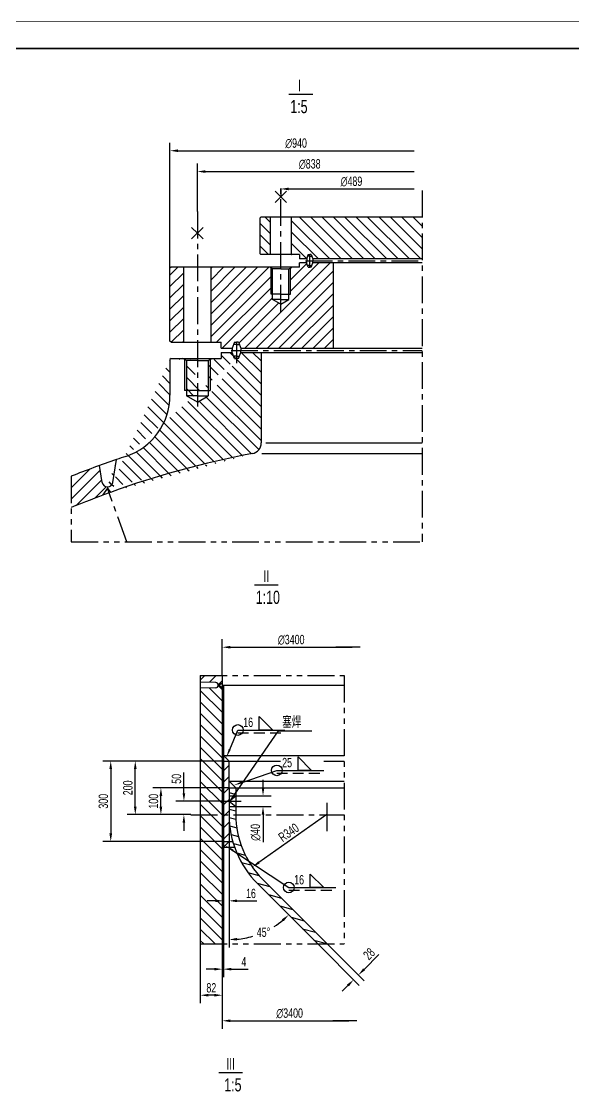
# Model space of a CAD drawing. Extents: x -3 to 21028, y -3 to 29728.
# Drawn here: x 10734 to 15881, y 19749 to 29728 of the extents above; entities that cross this region are included whole.
import ezdxf

# ---------------------------------------------------------------- set-up
doc = ezdxf.new("R2010")
doc.units = 0
doc.header["$LTSCALE"] = 200
doc.header["$MEASUREMENT"] = 0
for name, pattern in [('F', [0.75, 0.5, -0.25]), ('G', [2, 1.25, -0.25, 0.25, -0.25]), ('K', [2.5, 1.25, -0.25, 0.25, -0.25, 0.25, -0.25])]:
    doc.linetypes.add(name, pattern=pattern)
doc.layers.get('0').update_dxf_attribs({"linetype": 'CONTINUOUS'})
doc.layers.get('DEFPOINTS').update_dxf_attribs({"linetype": 'CONTINUOUS'})
for name, color, linetype in [('01', 7, 'CONTINUOUS'), ('02', 1, 'CONTINUOUS'), ('04', 2, 'F'), ('05', 4, 'G'), ('07', 6, 'K'), ('08', 1, 'CONTINUOUS'), ('11', 3, 'CONTINUOUS'), ('13', 3, 'CONTINUOUS')]:
    doc.layers.add(name, color=color, linetype=linetype)
doc.styles.get("Standard").update_dxf_attribs({"font": 'thenor.shx', "width": 0.707, "bigfont": 'hztxt.shx'})
doc.dimstyles.new('INTE', dxfattribs={"dimscale": 25, "dimtxt": 3.5, "dimasz": 3, "dimexe": 3, "dimexo": 0, "dimgap": 1, "dimtad": 1, "dimdec": 3, "dimdsep": 46, "dimtxsty": 'Standard', "dimcen": 0, "dimclrd": 1, "dimclre": 1, "dimclrt": 3, "dimaunit": 1, "dimadec": 0, "dimazin": 0, "dimtfac": 1, "dimtdec": 4, "dimtofl": 0, "dimtmove": 0, "dimatfit": 0, "dimfxl": 0, "dimtzin": 0, "dimarcsym": 0})
doc.dimstyles.new('INTE$2', dxfattribs={"dimscale": 25, "dimtxt": 3.5, "dimasz": 3, "dimexe": 3, "dimexo": 0, "dimgap": 1, "dimtad": 1, "dimtih": 1, "dimtoh": 1, "dimdec": 3, "dimdsep": 46, "dimtxsty": 'Standard', "dimcen": 0, "dimclrd": 1, "dimclre": 1, "dimclrt": 3, "dimaunit": 1, "dimadec": 3, "dimazin": 0, "dimtfac": 1, "dimtdec": 4, "dimtofl": 0, "dimtmove": 0, "dimatfit": 0, "dimfxl": 0, "dimtzin": 0, "dimarcsym": 0})
doc.dimstyles.new('INTE_LIN_LIN3', dxfattribs={"dimscale": 25, "dimtxt": 3.5, "dimasz": 3, "dimexe": 3, "dimexo": 0, "dimgap": 1, "dimtad": 1, "dimtih": 1, "dimdec": 3, "dimdsep": 46, "dimtxsty": 'Standard', "dimblk2": 'INTE_DIM_BLK', "dimsah": 1, "dimcen": 0, "dimse2": 1, "dimclrd": 1, "dimclre": 1, "dimclrt": 3, "dimadec": 0, "dimazin": 0, "dimtfac": 1, "dimtdec": 4, "dimtofl": 0, "dimtmove": 0, "dimatfit": 0, "dimfxl": 0, "dimtzin": 0, "dimarcsym": 0})
pattern_1 = [(135, (0, 393.03), (-53.033, -53.033), [])]
pattern_2 = [(45, (0, 393.03), (-53.033, 53.033), [])]
pattern_3 = [(45, (50.914, 1052.2), (-53.033, 53.033), [])]

# ---------------------------------------------------------------- blocks, each defined once
blk = doc.blocks.new('*U3')
at = {"layer": '02'}
for points, const_width in [([(841, 1189), (0, 1189)], 0.25), ([(831, 1179), (25, 1179)], 0.7)]:
    blk.add_lwpolyline(points, dxfattribs=dict(at, const_width=const_width))
blk = doc.blocks.new('INTE_DIM_BLK')
at = {"layer": '08'}
blk.add_line((0, 0), (-3, 0), dxfattribs=at)
blk = doc.blocks.new('*D216')
at = {"color": 1, "linetype": 'ByBlock'}
for p, q in [((35294.6, 27673.7), (35294.6, 28012.9)), ((35369.6, 27937.9), (36503.9, 27937.9))]:
    blk.add_line(p, q, dxfattribs=at)
blk.add_solid([(35369.6, 27950.4), (35369.6, 27925.4), (35294.6, 27937.9)], dxfattribs=at)
at = {"layer": 'DEFPOINTS', "color": 0, "linetype": 'ByBlock'}
for p in [(36578.9, 27937.9), (35294.6, 27673.7), (36578.9, 27723.2)]:
    blk.add_point(p, dxfattribs=at)
at = {"color": 1, "linetype": 'ByBlock', "xscale": 75, "yscale": 75, "zscale": 75}
blk.add_blockref('INTE_DIM_BLK', (36578.9, 27937.9), dxfattribs=at)
at = {"color": 3, "linetype": 'ByBlock', "insert": (35936.8, 28006.6), "char_height": 87.5, "attachment_point": 5}
blk.add_mtext('∅3400', dxfattribs=at)
blk = doc.blocks.new('*D217')
at = {"color": 1, "linetype": 'ByBlock'}
for p, q in [((34936.6, 26576.5), (34936.6, 26769.6)), ((35290.8, 26501.5), (34861.6, 26501.5)), ((34999.8, 26376.5), (34861.6, 26376.5)), ((34936.6, 26301.5), (34936.6, 26226.5))]:
    blk.add_line(p, q, dxfattribs=at)
for points in [[(34924.1, 26576.5), (34949.1, 26576.5), (34936.6, 26501.5)], [(34924.1, 26301.5), (34949.1, 26301.5), (34936.6, 26376.5)]]:
    blk.add_solid(points, dxfattribs=at)
at = {"layer": 'DEFPOINTS', "color": 0, "linetype": 'ByBlock'}
for p in [(34936.6, 26501.5), (35290.8, 26501.5), (34999.8, 26376.5)]:
    blk.add_point(p, dxfattribs=at)
at = {"color": 3, "linetype": 'ByBlock', "insert": (34867.8, 26710.5), "char_height": 87.5, "attachment_point": 5, "rotation": 90}
blk.add_mtext('50', dxfattribs=at)
blk = doc.blocks.new('*D218')
at = {"color": 1, "linetype": 'ByBlock'}
for p, q in [((35357.1, 26626.5), (34647.1, 26626.5)), ((34722.1, 26451.5), (34722.1, 26551.5)), ((34999.8, 26376.5), (34647.1, 26376.5))]:
    blk.add_line(p, q, dxfattribs=at)
for points in [[(34709.6, 26551.5), (34734.6, 26551.5), (34722.1, 26626.5)], [(34709.6, 26451.5), (34734.6, 26451.5), (34722.1, 26376.5)]]:
    blk.add_solid(points, dxfattribs=at)
at = {"layer": 'DEFPOINTS', "color": 0, "linetype": 'ByBlock'}
for p in [(34722.1, 26626.5), (35357.1, 26626.5), (34999.8, 26376.5)]:
    blk.add_point(p, dxfattribs=at)
at = {"color": 3, "linetype": 'ByBlock', "insert": (34653.4, 26501.5), "char_height": 87.5, "attachment_point": 5, "rotation": 90}
blk.add_mtext('100', dxfattribs=at)
blk = doc.blocks.new('*D219')
at = {"color": 1, "linetype": 'ByBlock'}
for p, q in [((35304.6, 26876.5), (34408.1, 26876.5)), ((34483.1, 26451.5), (34483.1, 26801.5)), ((34999.8, 26376.5), (34408.1, 26376.5))]:
    blk.add_line(p, q, dxfattribs=at)
for points in [[(34470.6, 26801.5), (34495.6, 26801.5), (34483.1, 26876.5)], [(34470.6, 26451.5), (34495.6, 26451.5), (34483.1, 26376.5)]]:
    blk.add_solid(points, dxfattribs=at)
at = {"layer": 'DEFPOINTS', "color": 0, "linetype": 'ByBlock'}
for p in [(34483.1, 26876.5), (35304.6, 26876.5), (34999.8, 26376.5)]:
    blk.add_point(p, dxfattribs=at)
at = {"color": 3, "linetype": 'ByBlock', "insert": (34414.4, 26626.5), "char_height": 87.5, "attachment_point": 5, "rotation": 90}
blk.add_mtext('200', dxfattribs=at)
blk = doc.blocks.new('*D220')
at = {"color": 1, "linetype": 'ByBlock'}
for p, q in [((35304.6, 26876.5), (34179.6, 26876.5)), ((34254.6, 26801.5), (34254.6, 26201.5)), ((35304.6, 26126.5), (34179.6, 26126.5))]:
    blk.add_line(p, q, dxfattribs=at)
for points in [[(34242.1, 26801.5), (34267.1, 26801.5), (34254.6, 26876.5)], [(34242.1, 26201.5), (34267.1, 26201.5), (34254.6, 26126.5)]]:
    blk.add_solid(points, dxfattribs=at)
at = {"layer": 'DEFPOINTS', "color": 0, "linetype": 'ByBlock'}
for p in [(35304.6, 26876.5), (34254.6, 26126.5), (35304.6, 26126.5)]:
    blk.add_point(p, dxfattribs=at)
at = {"color": 3, "linetype": 'ByBlock', "insert": (34185.9, 26501.5), "char_height": 87.5, "attachment_point": 5, "rotation": 90}
blk.add_mtext('300', dxfattribs=at)
blk = doc.blocks.new('*D221')
at = {"color": 1, "linetype": 'ByBlock'}
for p, q in [((35673.9, 26626.5), (35673.9, 26701.5)), ((35419.6, 26551.5), (35748.9, 26551.5)), ((35419.6, 26451.5), (35748.9, 26451.5)), ((35673.9, 26376.5), (35673.9, 26121.5))]:
    blk.add_line(p, q, dxfattribs=at)
for points in [[(35661.4, 26626.5), (35686.4, 26626.5), (35673.9, 26551.5)], [(35661.4, 26376.5), (35686.4, 26376.5), (35673.9, 26451.5)]]:
    blk.add_solid(points, dxfattribs=at)
at = {"layer": 'DEFPOINTS', "color": 0, "linetype": 'ByBlock'}
for p in [(35419.6, 26551.5), (35419.6, 26451.5), (35673.9, 26451.5)]:
    blk.add_point(p, dxfattribs=at)
at = {"color": 3, "linetype": 'ByBlock', "insert": (35605.2, 26211.5), "char_height": 87.5, "attachment_point": 5, "rotation": 90}
blk.add_mtext('∅40', dxfattribs=at)
blk = doc.blocks.new('*D222')
at = {"color": 1, "linetype": 'ByBlock'}
blk.add_line((36269.6, 26376.5), (35635.4, 25931.1), dxfattribs=at)
blk.add_solid([(35628.2, 25941.3), (35642.6, 25920.8), (35574, 25888)], dxfattribs=at)
at = {"layer": 'DEFPOINTS', "color": 0, "linetype": 'ByBlock'}
for p in [(36269.6, 26376.5), (35574, 25888)]:
    blk.add_point(p, dxfattribs=at)
at = {"color": 3, "linetype": 'ByBlock', "insert": (35913, 26210), "char_height": 87.5, "attachment_point": 5, "rotation": 35.07858}
blk.add_mtext('R340', dxfattribs=at)
blk = doc.blocks.new('*D223')
at = {"color": 1, "linetype": 'ByBlock'}
for p, q in [((35304.6, 26126.5), (35304.6, 25497.9)), ((35357.1, 26126.5), (35357.1, 25497.9)), ((35229.6, 25572.9), (35154.6, 25572.9)), ((35432.1, 25572.9), (35615.9, 25572.9))]:
    blk.add_line(p, q, dxfattribs=at)
for points in [[(35229.6, 25585.4), (35229.6, 25560.4), (35304.6, 25572.9)], [(35432.1, 25585.4), (35432.1, 25560.4), (35357.1, 25572.9)]]:
    blk.add_solid(points, dxfattribs=at)
at = {"layer": 'DEFPOINTS', "color": 0, "linetype": 'ByBlock'}
for p in [(35304.6, 26126.5), (35357.1, 26126.5), (35357.1, 25572.9)]:
    blk.add_point(p, dxfattribs=at)
at = {"color": 3, "linetype": 'ByBlock', "insert": (35561.5, 25641.6), "char_height": 87.5, "attachment_point": 5}
blk.add_mtext('16', dxfattribs=at)
blk = doc.blocks.new('*D224')
at = {"color": 1, "linetype": 'ByBlock'}
blk.add_line((35357.1, 25998.5), (35357, 25136.5), dxfattribs=at)
for start, end in [(302.35432, 309.538), (275.4559, 286.2717)]:
    blk.add_arc((35357.1, 25998.5), 787, start, end, dxfattribs=at)
for points in [[(35849.7, 25400.8), (35866.5, 25382.3), (35913.6, 25442)], [(35432.5, 25202.5), (35431.3, 25227.5), (35357, 25211.5)]]:
    blk.add_solid(points, dxfattribs=at)
at = {"layer": 'DEFPOINTS', "color": 0, "linetype": 'ByBlock'}
for p in [(35357.1, 26369.6), (35357.1, 26126.5), (35624.4, 25731.2), (35560.7, 25238.3), (36185, 25170.6)]:
    blk.add_point(p, dxfattribs=at)
at = {"color": 3, "linetype": 'ByBlock', "insert": (35678, 25279.8), "char_height": 87.5, "attachment_point": 5}
blk.add_mtext('45°', dxfattribs=at)
blk = doc.blocks.new('*D225')
at = {"color": 1, "linetype": 'ByBlock'}
for p, q in [((35294.6, 25170.6), (35294.6, 24860.8)), ((35304.6, 25170.6), (35304.6, 24860.8)), ((35219.6, 24935.8), (35144.6, 24935.8)), ((35379.6, 24935.8), (35535.5, 24935.8))]:
    blk.add_line(p, q, dxfattribs=at)
for points in [[(35219.6, 24948.3), (35219.6, 24923.3), (35294.6, 24935.8)], [(35379.6, 24948.3), (35379.6, 24923.3), (35304.6, 24935.8)]]:
    blk.add_solid(points, dxfattribs=at)
at = {"layer": 'DEFPOINTS', "color": 0, "linetype": 'ByBlock'}
for p in [(35294.6, 25170.6), (35304.6, 25170.6), (35304.6, 24935.8)]:
    blk.add_point(p, dxfattribs=at)
at = {"color": 3, "linetype": 'ByBlock', "insert": (35495.1, 25004.5), "char_height": 87.5, "attachment_point": 5}
blk.add_mtext('4', dxfattribs=at)
blk = doc.blocks.new('*D226')
at = {"color": 1, "linetype": 'ByBlock'}
for p, q in [((35089.6, 25170.6), (35089.6, 24618.1)), ((35294.6, 25170.6), (35294.6, 24618.1)), ((35219.6, 24693.1), (35164.6, 24693.1))]:
    blk.add_line(p, q, dxfattribs=at)
for points in [[(35164.6, 24705.6), (35164.6, 24680.6), (35089.6, 24693.1)], [(35219.6, 24705.6), (35219.6, 24680.6), (35294.6, 24693.1)]]:
    blk.add_solid(points, dxfattribs=at)
at = {"layer": 'DEFPOINTS', "color": 0, "linetype": 'ByBlock'}
for p in [(35089.6, 25170.6), (35294.6, 25170.6), (35089.6, 24693.1)]:
    blk.add_point(p, dxfattribs=at)
at = {"color": 3, "linetype": 'ByBlock', "insert": (35192.1, 24761.8), "char_height": 87.5, "attachment_point": 5}
blk.add_mtext('82', dxfattribs=at)
blk = doc.blocks.new('*D227')
at = {"color": 1, "linetype": 'ByBlock'}
for p, q in [((35294.6, 25170.6), (35294.6, 24379.5)), ((35369.6, 24454.5), (36474.5, 24454.5))]:
    blk.add_line(p, q, dxfattribs=at)
blk.add_solid([(35369.6, 24467), (35369.6, 24442), (35294.6, 24454.5)], dxfattribs=at)
at = {"layer": 'DEFPOINTS', "color": 0, "linetype": 'ByBlock'}
for p in [(35294.6, 25170.6), (36549.5, 25170.6), (36549.5, 24454.5)]:
    blk.add_point(p, dxfattribs=at)
at = {"color": 1, "linetype": 'ByBlock', "xscale": 75, "yscale": 75, "zscale": 75}
blk.add_blockref('INTE_DIM_BLK', (36549.5, 24454.5), dxfattribs=at)
at = {"color": 3, "linetype": 'ByBlock', "insert": (35922.1, 24523.3), "char_height": 87.5, "attachment_point": 5}
blk.add_mtext('∅3400', dxfattribs=at)
blk = doc.blocks.new('*D228')
at = {"color": 1, "linetype": 'ByBlock'}
for p, q in [((13541.7, 21169.8), (13928.4, 20783.1)), ((13497.5, 21125.6), (13884.2, 20738.9)), ((13928.4, 20889.2), (14066, 21026.8)), ((13778.1, 20738.9), (13725.1, 20685.9))]:
    blk.add_line(p, q, dxfattribs=at)
for points in [[(13919.5, 20898), (13937.2, 20880.4), (13875.3, 20836.2)], [(13769.3, 20747.8), (13787, 20730.1), (13831.1, 20792)]]:
    blk.add_solid(points, dxfattribs=at)
at = {"layer": 'DEFPOINTS', "color": 0, "linetype": 'ByBlock'}
for p in [(13541.7, 21169.8), (13497.5, 21125.6), (13875.3, 20836.2)]:
    blk.add_point(p, dxfattribs=at)
at = {"color": 3, "linetype": 'ByBlock', "insert": (13975.1, 21033.2), "char_height": 87.5, "attachment_point": 5, "rotation": 45}
blk.add_mtext('28', dxfattribs=at)
blk = doc.blocks.new('*U414', base_point=(12709.5, 22604.1))
at = {"layer": '01'}
blk.add_lwpolyline([(13314.9, 22869.6), (13439.9, 22744.6), (13314.9, 22744.6)], close=True, dxfattribs=at)
blk.add_circle((13114.9, 22744.6), 50, dxfattribs=at)
at = {"layer": '02'}
blk.add_lwpolyline([(12792.2, 22632.7), (13114.9, 22744.6), (13552.4, 22744.6)], dxfattribs=at)
blk.add_lwpolyline([(12709.5, 22604.1, 0, 20, 0), (12792.2, 22632.7, 20, 20, 0)], format="xyseb", dxfattribs=at)
at = {"layer": '04'}
blk.add_line((13114.9, 22718.4), (13552.4, 22718.4), dxfattribs=at)
at = {"layer": '13', "width": 0.707}
blk.add_text('25', height=87.5, dxfattribs=at).set_placement((13164.9, 22773.4))
blk = doc.blocks.new('*U415', base_point=(12642.3, 22858.8))
at = {"layer": '01'}
blk.add_lwpolyline([(12951.9, 23245.8), (13076.9, 23120.8), (12951.9, 23120.8)], close=True, dxfattribs=at)
blk.add_circle((12751.9, 23120.8), 50, dxfattribs=at)
at = {"layer": '02'}
blk.add_lwpolyline([(12676.1, 22939.5), (12751.9, 23120.8), (13189.4, 23120.8)], dxfattribs=at)
blk.add_lwpolyline([(12642.3, 22858.8, 0, 20, 0), (12676.1, 22939.5, 20, 20, 0)], format="xyseb", dxfattribs=at)
at = {"layer": '04'}
blk.add_line((12751.9, 23094.5), (13189.4, 23094.5), dxfattribs=at)
at = {"layer": '13', "width": 0.707}
blk.add_text('16', height=87.5, dxfattribs=at).set_placement((12801.9, 23149.5))
blk = doc.blocks.new('*U416', base_point=(12633.3, 22045.1))
at = {"layer": '01'}
blk.add_lwpolyline([(13426.8, 21777.2), (13551.8, 21652.2), (13426.8, 21652.2)], close=True, dxfattribs=at)
blk.add_circle((13226.8, 21652.2), 50, dxfattribs=at)
at = {"layer": '02'}
blk.add_lwpolyline([(12633.3, 22045.1, 0, 20, 0), (12706.3, 21996.8, 20, 20, 0)], format="xyseb", dxfattribs=at)
blk.add_lwpolyline([(12706.3, 21996.8), (13226.8, 21652.2), (13664.3, 21652.2)], dxfattribs=at)
at = {"layer": '04'}
blk.add_line((13226.8, 21626), (13664.3, 21626), dxfattribs=at)
at = {"layer": '13', "width": 0.707}
blk.add_text('16', height=87.5, dxfattribs=at).set_placement((13276.8, 21681))

msp = doc.modelspace()

# ---------------------------------------------------------------- hatches: boundary and pattern name
at = {"layer": '02'}
h = msp.add_hatch(dxfattribs=at)
h.set_pattern_fill('ANSI31', color=256, scale=600, angle=120, style=0)
h.paths.add_polyline_path([(12732.1606, 22581.4374), (12669.6606, 22581.4374), (12669.6606, 22506.4374), (12712.8761, 22506.4374), (12732.1606, 22534.3396)])
h.paths.add_polyline_path([(12732.1606, 22331.4374), (12669.6606, 22331.4374, 0.101465982), (12743.2927, 21972.3318), (12848.0493, 21902.9744, -0.132850803)])
h.paths.add_polyline_path([(12732.1606, 22406.4374), (12669.6606, 22406.4374), (12669.6606, 22331.4374), (12732.1606, 22331.4374)])
h.paths.add_polyline_path([(12981.1198, 21730.3967, -0.064360788), (12848.0493, 21902.9744), (12743.2927, 21972.3318, 0.09551855), (12936.9256, 21686.2025), (13497.5414, 21125.5868), (13585.9297, 21125.5868)])
at = {"layer": '08'}
h = msp.add_hatch(dxfattribs=at)
h.set_pattern_fill('ANSI31', color=256, scale=600, angle=90, style=0)
h.set_pattern_definition(pattern_1)
h.paths.add_polyline_path([(12956.9263, 27563.3499), (12966.9263, 27553.3499), (13054.4263, 27553.3499), (13054.4263, 27903.3499), (12966.9263, 27903.3499), (12956.9263, 27893.3499)])
h.paths.add_polyline_path([(13249.4263, 27903.3499), (13249.4263, 27553.3499), (13326.9263, 27553.3499), (13326.9263, 27513.7499), (13391.9013, 27513.7499), (13408.7105, 27553.3499), (13421.6763, 27553.3499), (13434.6421, 27553.3499), (13451.4513, 27513.7499), (14469.4263, 27513.7499), (14469.4263, 27903.3499)])
h = msp.add_hatch(dxfattribs=at)
h.set_pattern_fill('ANSI31', color=256, scale=600, style=0)
h.set_pattern_definition(pattern_2)
h.paths.add_polyline_path([(13241.9263, 27185.8516), (13228.4263, 27185.8516), (13228.4263, 27135.8516), (13151.9263, 27091.6843), (13075.4263, 27135.8516), (13075.4263, 27185.8516), (13061.9263, 27185.8516), (13061.9263, 27428.6459), (13049.4455, 27435.8516), (12501.9263, 27435.8516), (12501.9263, 26735.8516), (12596.9263, 26735.8516), (12596.9263, 26680.2016), (12697.4013, 26680.2016), (12721.0233, 26735.8516), (12739.0513, 26735.8516), (12757.0793, 26735.8516), (12780.7013, 26680.2016), (13644.4263, 26680.2016), (13644.4263, 27475.4516), (13451.4513, 27475.4516), (13434.6421, 27435.8516), (13421.6763, 27435.8516), (13408.7105, 27435.8516), (13391.9013, 27475.4516), (13326.9263, 27475.4516), (13326.9263, 27435.8516), (13254.4071, 27435.8516), (13241.9263, 27428.6459)])
h.paths.add_polyline_path([(12246.9263, 27435.8516), (12129.4263, 27435.8516), (12119.4263, 27425.8516), (12119.4263, 26745.8516), (12129.4263, 26735.8516), (12246.9263, 26735.8516)])
h = msp.add_hatch(dxfattribs=at)
h.set_pattern_fill('ANSI31', color=256, scale=600, angle=90, style=0)
h.set_pattern_definition(pattern_1)
h.paths.add_polyline_path([(11536.9263, 25386.8201), (11536.9263, 25376.8073)], flags=16)
h.paths.add_polyline_path([(11536.9263, 25386.8201), (11536.9263, 25376.8073)], flags=0)
edge = h.paths.add_edge_path()
edge.add_line((12129.4263, 26586.0797), (12596.9263, 26586.0797))
edge.add_line((12119.4263, 26576.0797), (12119.4263, 26241.8347))
edge.add_line((12129.4263, 26586.0797), (12119.4263, 26576.0797))
edge.add_arc((11519.4263, 26241.8347), 600, 288.29018357, 360)
edge.add_line((11586.3107, 25428.9983), (11620.1566, 25642.6928))
edge.add_arc((11536.9263, 25436.8201), 50, 270, 351)
edge.add_line((11536.9263, 25376.8073), (11564.8238, 25336.9656))
edge.add_line((11535.7979, 25376.8073), (11536.9263, 25376.8073))
edge.add_line((11538.0546, 25376.8073), (11536.9263, 25376.8073))
edge.add_arc((14469.4263, 17316.7297), 8530, 100.68444064, 109.90832217)
edge.add_arc((12869.4263, 25797.1129), 100, 280.68444064, 360)
edge.add_line((12969.4263, 26641.7297), (12969.4263, 25797.1129))
edge.add_line((12778.7513, 26641.7297), (14469.4263, 26641.7297))
edge.add_line((12596.9263, 26641.7297), (12699.3513, 26641.7297))
edge.add_line((12596.9263, 26641.7297), (12596.9263, 26586.0797))
edge.add_line((12476.4263, 26566.0797), (12476.4263, 26236.0797))
edge.add_line((12272.4263, 26566.0797), (12272.4263, 26236.0797))
edge.add_line((12374.4263, 26177.19), (12272.4263, 26236.0797))
edge.add_line((12374.4263, 26177.19), (12476.4263, 26236.0797))
edge.add_line((12757.0793, 26586.0797), (12780.7013, 26641.7297))
edge.add_line((12757.0793, 26586.0797), (12739.0513, 26586.0797))
edge.add_line((12721.0233, 26586.0797), (12697.4013, 26641.7297))
edge.add_line((12721.0233, 26586.0797), (12739.0513, 26586.0797))
h = msp.add_hatch(dxfattribs=at)
h.set_pattern_fill('ANSI31', color=256, scale=600, style=0)
h.set_pattern_definition(pattern_2)
h.paths.add_polyline_path([(11198.8652, 25486.3949), (11198.8652, 25194.8215, -0.009161801), (11489.6984, 25309.3589), (11536.1839, 25375.747), (11535.7979, 25376.8073), (11536.9263, 25376.8073), (11536.9263, 25386.8201, -0.368919477), (11487.5419, 25428.9983), (11462.5067, 25587.0643, 0.008017778)])
h = msp.add_hatch(dxfattribs=at)
h.set_pattern_fill('ANSI31', color=256, scale=600, style=0)
h.set_pattern_definition(pattern_3)
h.paths.add_polyline_path([(12402.1606, 23628.6334), (12402.1606, 23567.6775), (12545.315, 23563.9289, -0.406566259), (12569.6606, 23538.9374), (12574.6606, 23538.9374), (12607.1606, 23561.6942), (12607.1606, 23628.6334)])
h = msp.add_hatch(dxfattribs=at)
h.set_pattern_fill('ANSI31', color=256, scale=600, angle=90, style=0)
h.set_pattern_definition([(135, (50.914, 1052.2), (-53.033, -53.033), [])])
h.paths.add_polyline_path([(12402.1606, 22331.4374), (12607.1606, 22331.4374), (12607.1606, 23516.1807), (12574.6606, 23538.9374), (12569.6606, 23538.9374, -0.406566259), (12545.315, 23513.946), (12402.1606, 23510.1974)])
h.paths.add_polyline_path([(12402.1606, 21125.5868), (12607.1606, 21125.5868), (12607.1606, 22331.4374), (12402.1606, 22331.4374)])
h = msp.add_hatch(dxfattribs=at)
h.set_pattern_fill('ANSI31', color=256, scale=600, style=0)
h.set_pattern_definition(pattern_3)
h.paths.add_polyline_path([(12669.6606, 22831.4374), (12617.1606, 22831.4374), (12617.1606, 22456.4374), (12669.6606, 22456.4374), (12669.6606, 22581.4374)])
h.paths.add_polyline_path([(12617.1606, 22331.4374), (12669.6606, 22331.4374), (12669.6606, 22456.4374), (12617.1606, 22456.4374)])
h.paths.add_polyline_path([(12617.1606, 22081.4374), (12669.6606, 22081.4374), (12669.6865, 22324.5634, -0.001883324), (12669.6606, 22331.4374), (12617.1606, 22331.4374)])

# ---------------------------------------------------------------- linework, layer by layer
at = {"color": 1, "linetype": 'ByBlock'}
for p, q in [((12119.4263, 27425.8516), (12119.4263, 28597.0668)), ((12194.4263, 28522.0668), (14394.4263, 28522.0668)), ((12374.4263, 27955.3194), (12374.4263, 28403.1797)), ((12449.4263, 28328.1797), (14394.4263, 28328.1797)), ((13151.9263, 28170.5691), (13151.9263, 28090.8936)), ((13226.9263, 28165.8936), (14394.4263, 28165.8936))]:
    msp.add_line(p, q, dxfattribs=at)
for points in [[(12194.4263, 28534.5668), (12194.4263, 28509.5668), (12119.4263, 28522.0668)], [(12449.4263, 28340.6797), (12449.4263, 28315.6797), (12374.4263, 28328.1797)], [(13226.9263, 28178.3936), (13226.9263, 28153.3936), (13151.9263, 28165.8936)]]:
    msp.add_solid(points, dxfattribs=at)
at = {"layer": '01'}
for p, q in [((13151.9263, 28092.7834), (13098.8933, 28145.8164)), ((13098.8933, 28039.7504), (13204.9593, 28145.8164)), ((13151.9263, 28092.7834), (13204.9593, 28039.7504)), ((12956.9263, 27893.3499), (12966.9263, 27903.3499)), ((12956.9263, 27893.3499), (12956.9263, 27563.3499)), ((14469.4263, 27903.3499), (12966.9263, 27903.3499)), ((13054.4263, 27903.3499), (13054.4263, 27553.3499)), ((13249.4263, 27903.3499), (13249.4263, 27553.3499)), ((12321.3933, 27699.758), (12427.4593, 27805.824)), ((12374.4263, 27752.791), (12321.3933, 27805.824)), ((12374.4263, 27752.791), (12427.4593, 27699.758)), ((12956.9263, 27563.3499), (12966.9263, 27553.3499)), ((13326.9263, 27553.3499), (12966.9263, 27553.3499)), ((13326.9263, 27553.3499), (13326.9263, 27513.7499)), ((13408.7105, 27553.3499), (13391.9013, 27513.7499)), ((13408.7105, 27553.3499), (13421.6763, 27553.3499)), ((13434.6421, 27553.3499), (13421.6763, 27553.3499)), ((13434.6421, 27553.3499), (13451.4513, 27513.7499)), ((13393.9013, 27513.7499), (13326.9263, 27513.7499)), ((13393.9013, 27475.4516), (13326.9263, 27475.4516)), ((13326.9263, 27435.8516), (13326.9263, 27475.4516)), ((13408.7105, 27435.8516), (13391.9013, 27475.4516)), ((13393.9013, 27518.4616), (13393.9013, 27494.6008)), ((13393.9013, 27470.7399), (13393.9013, 27494.6008)), ((13421.6763, 27538.2508), (13402.3013, 27538.2508)), ((13421.6763, 27450.9508), (13402.3013, 27450.9508)), ((13421.6763, 27538.2508), (13441.0513, 27538.2508)), ((13421.6763, 27450.9508), (13441.0513, 27450.9508)), ((13434.6421, 27435.8516), (13451.4513, 27475.4516)), ((13449.4513, 27518.4616), (13449.4513, 27494.6008)), ((14469.4263, 27513.7499), (13449.4513, 27513.7499)), ((13449.4513, 27470.7399), (13449.4513, 27494.6008)), ((14469.4263, 27475.4516), (13449.4513, 27475.4516)), ((13644.4263, 26680.2016), (13644.4263, 27475.4516)), ((12129.4263, 27435.8516), (12119.4263, 27425.8516)), ((12119.4263, 26745.8516), (12119.4263, 27425.8516)), ((13326.9263, 27435.8516), (12129.4263, 27435.8516)), ((12246.9263, 26735.8516), (12246.9263, 27435.8516)), ((12501.9263, 26735.8516), (12501.9263, 27435.8516)), ((13075.4263, 27420.8516), (13049.4455, 27435.8516)), ((13151.9263, 27420.8516), (13075.4263, 27420.8516)), ((13075.4263, 27135.8516), (13075.4263, 27420.8516)), ((13151.9263, 27420.8516), (13228.4263, 27420.8516)), ((13228.4263, 27420.8516), (13254.4071, 27435.8516)), ((13228.4263, 27135.8516), (13228.4263, 27420.8516)), ((13408.7105, 27435.8516), (13421.6763, 27435.8516)), ((13434.6421, 27435.8516), (13421.6763, 27435.8516)), ((13151.9263, 27185.8516), (13061.9263, 27185.8516)), ((13151.9263, 27185.8516), (13241.9263, 27185.8516)), ((13151.9263, 27091.6843), (13075.4263, 27135.8516)), ((13151.9263, 27135.8516), (13075.4263, 27135.8516)), ((13151.9263, 27135.8516), (13228.4263, 27135.8516)), ((13151.9263, 27091.6843), (13228.4263, 27135.8516)), ((12129.4263, 26735.8516), (12119.4263, 26745.8516)), ((12129.4263, 26735.8516), (12596.9263, 26735.8516)), ((12596.9263, 26680.2016), (12596.9263, 26735.8516)), ((12596.9263, 26680.2016), (12699.3513, 26680.2016)), ((12721.0233, 26735.8516), (12697.4013, 26680.2016)), ((12699.3513, 26684.7956), (12699.3513, 26665.1907)), ((12699.3513, 26637.1358), (12699.3513, 26665.1907)), ((12699.3513, 26642.8596), (12699.3513, 26665.1907)), ((12739.0513, 26716.5407), (12712.8263, 26716.5407)), ((12721.0233, 26735.8516), (12739.0513, 26735.8516)), ((12757.0793, 26735.8516), (12739.0513, 26735.8516)), ((12739.0513, 26716.5407), (12765.2763, 26716.5407)), ((12739.0513, 26716.5407), (12765.2763, 26716.5407)), ((12757.0793, 26735.8516), (12780.7013, 26680.2016)), ((12778.7513, 26684.7956), (12778.7513, 26660.9657)), ((12778.7513, 26680.2016), (14469.4263, 26680.2016)), ((12778.7513, 26637.1358), (12778.7513, 26660.9657)), ((12129.4263, 26586.0797), (12119.4263, 26576.0797)), ((12119.4263, 26576.0797), (12119.4263, 26241.8347)), ((12129.4263, 26586.0797), (12596.9263, 26586.0797)), ((12272.4263, 26566.0797), (12237.7853, 26586.0797)), ((12272.4263, 26566.0797), (12272.4263, 26236.0797)), ((12374.4263, 26566.0797), (12272.4263, 26566.0797)), ((12374.4263, 26566.0797), (12476.4263, 26566.0797)), ((12476.4263, 26566.0797), (12511.0673, 26586.0797)), ((12476.4263, 26566.0797), (12476.4263, 26236.0797)), ((12596.9263, 26641.7297), (12596.9263, 26586.0797)), ((12596.9263, 26641.7297), (12699.3513, 26641.7297)), ((12721.0233, 26586.0797), (12697.4013, 26641.7297)), ((12739.0513, 26605.3907), (12712.8263, 26605.3907)), ((12721.0233, 26586.0797), (12739.0513, 26586.0797)), ((12739.0513, 26605.3907), (12765.2763, 26605.3907)), ((12739.0513, 26605.3907), (12765.2763, 26605.3907)), ((12757.0793, 26586.0797), (12739.0513, 26586.0797)), ((12757.0793, 26586.0797), (12780.7013, 26641.7297)), ((12778.7513, 26641.7297), (14469.4263, 26641.7297)), ((12969.4263, 26641.7297), (12969.4263, 25797.1129)), ((12374.4263, 26286.0797), (12254.4263, 26286.0797)), ((12374.4263, 26286.0797), (12494.4263, 26286.0797)), ((12374.4263, 26177.19), (12272.4263, 26236.0797)), ((12374.4263, 26236.0797), (12272.4263, 26236.0797)), ((12374.4263, 26177.19), (12476.4263, 26236.0797)), ((12374.4263, 26236.0797), (12476.4263, 26236.0797)), ((13014.139, 25797.1129), (14469.4263, 25797.1129)), ((12975.1147, 25698.8466), (14469.4263, 25698.8466)), ((11487.5419, 25428.9983), (11462.5067, 25587.0643)), ((11586.3107, 25428.9983), (11620.1566, 25642.6928)), ((11536.9263, 25376.8073), (11489.6984, 25309.3589)), ((11536.9263, 25386.8201), (11536.9263, 25376.8073)), ((11536.9263, 25386.8201), (11536.9263, 25376.8073)), ((11536.9263, 25376.8073), (11564.8238, 25336.9656)), ((12402.1606, 23628.6334), (12402.1606, 21125.5868)), ((12545.315, 23563.9289), (12402.1606, 23567.6775)), ((12574.6606, 23538.9374), (12607.1606, 23561.6942)), ((12607.1606, 23628.6334), (12607.1606, 23538.9374)), ((12545.315, 23513.946), (12402.1606, 23510.1974)), ((12569.6606, 23538.9374), (12574.6606, 23538.9374)), ((12569.6606, 23538.9374), (12574.6606, 23538.9374)), ((12569.6606, 23538.9374), (12574.6606, 23538.9374)), ((12574.6606, 23538.9374), (12607.1606, 23516.1807)), ((12607.1606, 23538.9374), (13744.3345, 23538.9374)), ((12607.1606, 23538.9374), (12607.1606, 21125.5868)), ((12617.1606, 23538.9374), (12617.1606, 21125.5868)), ((12617.1606, 22884.2334), (13744.3345, 22884.2334)), ((12669.6606, 22831.4374), (12617.1606, 22883.9374)), ((12669.6606, 22581.4374), (12669.6606, 22831.4374)), ((12669.6606, 22643.9374), (12732.1606, 22581.4374)), ((12669.6606, 22643.9374), (13744.3345, 22643.9374)), ((12669.6606, 22456.4374), (12732.1606, 22506.4374)), ((12669.6606, 22456.4374), (12732.1606, 22406.4374)), ((12669.6865, 22324.5634), (12669.6606, 22081.4374)), ((12669.6606, 22081.4374), (12617.1606, 22028.9374)), ((12617.1606, 22028.9374), (12721.2599, 22028.9374))]:
    msp.add_line(p, q, dxfattribs=at)
at = {"layer": '01', "ltscale": 2}
for p, q in [((12617.1606, 22831.4374), (13150.1622, 22831.4374)), ((13552.3722, 22831.4374), (13744.3345, 22831.4374)), ((12669.6606, 22581.4374), (13744.3345, 22581.4374)), ((12669.6606, 22581.4374), (12669.6606, 22331.4374)), ((12732.1606, 22581.4374), (12732.1606, 22331.4374)), ((12669.6606, 22506.4374), (12732.1606, 22506.4374)), ((12669.6606, 22406.4374), (12732.1606, 22406.4374)), ((12617.1606, 22081.4374), (12704.5751, 22081.4374)), ((12936.9256, 21686.2025), (13497.5414, 21125.5868)), ((12981.1198, 21730.3967), (13585.9297, 21125.5868))]:
    msp.add_line(p, q, dxfattribs=at)
at = {"layer": '01'}
for centre, radius, start, end in [((11519.4263, 26241.8347), 600, 288.29018357, 360), ((12869.4263, 25797.1129), 100, 280.68444064, 0), ((14469.4263, 17316.7297), 8530, 100.68444064, 109.90832217), ((14469.4263, 17316.7297), 8800, 108.29018357, 108.89171727), ((14469.4263, 17316.7297), 8800, 108.89171727, 111.81770118), ((11536.9263, 25436.8201), 50, 189, 270), ((11536.9263, 25436.8201), 50, 270, 351), ((14469.4263, 17316.7297), 8530, 110, 112.54560309), ((12544.6606, 23538.9374), 25, 360, 88.5), ((12544.6606, 23538.9374), 25, 271.5, 0)]:
    msp.add_arc(centre, radius, start, end, dxfattribs=at)
at = {"layer": '01', "ltscale": 2}
for radius in [912.5, 850]:
    msp.add_arc((13582.1606, 22331.4374), radius, 180, 225, dxfattribs=at)
at = {"layer": '02'}
for p, q in [((13061.9263, 27185.8516), (13061.9263, 27428.6459)), ((13241.9263, 27185.8516), (13241.9263, 27428.6459)), ((12254.4263, 26576.472), (12254.4263, 26286.0797)), ((12494.4263, 26576.472), (12494.4263, 26286.0797))]:
    msp.add_line(p, q, dxfattribs=at)
at = {"layer": '05'}
for p, q in [((13151.9263, 27021.157), (13151.9263, 28170.5691)), ((14469.4263, 28151.0697), (14469.4263, 24874.991)), ((12374.4263, 27955.3194), (12374.4263, 26136.0141)), ((13421.6763, 27428.9134), (13421.6763, 27555.2144)), ((13382.8207, 27494.6008), (14469.4263, 27494.6008)), ((12688.2707, 26660.9657), (14469.4263, 26660.9657)), ((12739.0513, 26735.7862), (12739.0513, 26540.443)), ((12739.0513, 26718.1329), (12739.0513, 26592.8539)), ((12739.0513, 26718.1329), (12739.0513, 26592.8539)), ((11718.4441, 24874.991), (11535.7979, 25376.8073)), ((12312.3702, 22331.4374), (13744.3345, 22331.4374))]:
    msp.add_line(p, q, dxfattribs=at)
at = {"layer": '05', "ltscale": 2}
for p, q in [((12603.3517, 22456.4374), (12782.2106, 22456.4374)), ((13582.1606, 22441.1395), (13582.1606, 22176.2135))]:
    msp.add_line(p, q, dxfattribs=at)
at = {"layer": '07'}
for p, q in [((11198.8652, 25486.3949), (11198.8652, 24874.991)), ((11198.8652, 24874.991), (14469.4263, 24874.991)), ((12402.1606, 23628.6334), (13744.3345, 23628.6334)), ((13744.3345, 23628.6334), (13744.3345, 21125.5868)), ((12402.1606, 21125.5868), (13744.3345, 21125.5868))]:
    msp.add_line(p, q, dxfattribs=at)
at = {"layer": '08'}
for p, q in [((13450.9664, 29047.0362), (13228.055, 29047.0362)), ((11535.7979, 25376.8073), (11536.9263, 25376.8073)), ((11538.0546, 25376.8073), (11536.9263, 25376.8073)), ((13128.9737, 24471.6122), (12906.0623, 24471.6122)), ((12690.5241, 22474.097), (13131.6659, 23112.3724)), ((13131.6659, 23112.3724), (13442.7274, 23112.3724)), ((12796.2718, 19925.5238), (12573.3604, 19925.5238))]:
    msp.add_line(p, q, dxfattribs=at)
at = {"layer": 'DEFPOINTS', "color": 0, "linetype": 'ByBlock'}
for p in [(13151.9263, 28170.5691), (14469.4263, 28151.0697), (12374.4263, 27955.3194), (12119.4263, 27425.8516)]:
    msp.add_point(p, dxfattribs=at)

# ---------------------------------------------------------------- block references
at = {"layer": '01', "xscale": 25, "yscale": 25, "zscale": 25}
msp.add_blockref('*U3', (0, 0), dxfattribs=at)
at = {"layer": '02'}
for name, p in [('*U415', (12642.2939, 22858.8041)), ('*U414', (12709.545, 22604.053)), ('*U416', (12633.3475, 22045.1244))]:
    msp.add_blockref(name, p, dxfattribs=at)

# ---------------------------------------------------------------- texts
at = {"color": 3, "linetype": 'ByBlock', "char_height": 87.5, "attachment_point": 5}
for s, insert in [('∅940', (13294.4263, 28590.8168)), ('∅838', (13421.9263, 28396.9297)), ('∅489', (13810.6763, 28234.6522))]:
    msp.add_mtext(s, dxfattribs=dict(at, insert=insert))
at = {"layer": '08', "width": 0.707}
msp.add_text('塞焊', height=109.375, dxfattribs=at).set_placement((13165.5998, 23140.6147))
at = {"layer": '11', "width": 0.707}
for s, p in [('Ⅰ', (13281.1562, 29064.3942)), ('1:5', (13240.6381, 28872.5275)), ('Ⅱ', (12972.2354, 24488.9702)), ('1:10', (12918.6454, 24297.1036)), ('Ⅲ', (12639.5335, 19942.8818)), ('1:5', (12625.1593, 19751.0151))]:
    msp.add_text(s, height=122.5, dxfattribs=at).set_placement(p)

# ---------------------------------------------------------------- dimensions: what is measured, and where the dimension line sits
at = {"layer": '08'}
for base, p1, p2, picture, middle in [((13891.4703, 23892.8314), (12607.1606, 23628.6334), (13891.4703, 23678.229), '*D216', (13249.3155, 23961.5814)), ((13862.0955, 20409.5269), (12607.1606, 21125.5868), (13862.0955, 21125.5868), '*D227', (13234.628, 20478.2769))]:
    dim = msp.add_linear_dim(base=base, p1=p1, p2=p2, text='%%c3400', dimstyle='INTE_LIN_LIN3', override={"dimpost": '%%c<>'}, dxfattribs=at)
    dim.commit()
    dim.dimension.update_dxf_attribs({"geometry": picture, "text_midpoint": middle, "insert": (-22687.4534, -4045.0194)})
for base, p1, p2, text, picture, middle in [((11567.1931, 22081.4374), (12617.1606, 22831.4374), (12617.1606, 22081.4374), '300', '*D220', (11498.4431, 22456.4374)), ((11795.6673, 22831.4374), (12312.3702, 22331.4374), (12617.1606, 22831.4374), '200', '*D219', (11726.9086, 22581.4374)), ((12249.1006, 22456.4374), (12312.3702, 22331.4374), (12603.3517, 22456.4374), '50', '*D217', (12180.3506, 22665.4862)), ((12986.4894, 22406.4374), (12732.1606, 22506.4374), (12732.1606, 22406.4374), '%%c40', '*D221', (12917.7394, 22166.4574)), ((12034.6864, 22581.4374), (12312.3702, 22331.4374), (12669.6606, 22581.4374), '100', '*D218', (11965.9364, 22456.4374))]:
    dim = msp.add_linear_dim(base=base, p1=p1, p2=p2, angle=90, text=text, dimstyle='INTE', dxfattribs=at)
    dim.commit()
    dim.dimension.update_dxf_attribs({"geometry": picture, "text_midpoint": middle, "insert": (-22687.4534, -4045.0194)})
dim = msp.add_angular_dim_2l(base=(12873.2938, 21193.245), line1=((12669.6865, 22324.5634), (12669.6606, 22081.4374)), line2=((12936.9256, 21686.2025), (13497.5414, 21125.5868)), text='45%%d', dimstyle='INTE$2', override={"dimazin": 2}, dxfattribs=at)
dim.commit()
dim.dimension.update_dxf_attribs({"geometry": '*D224', "text_midpoint": (12990.5017, 21234.8134), "dimtype": 162, "insert": (-22687.4534, -4045.0194)})
dim = msp.add_radius_dim(center=(13582.1606, 22331.4374), mpoint=(12886.5507, 21842.9429), text='R340', dimstyle='INTE', dxfattribs=at)
dim.commit()
dim.dimension.update_dxf_attribs({"geometry": '*D222', "text_midpoint": (13225.5337, 22165.004), "insert": (-22687.4534, -4045.0194)})
for base, p1, p2, text, picture, middle in [((12669.6606, 21527.8643), (12617.1606, 22081.4374), (12669.6606, 22081.4374), '16', '*D223', (12874.0331, 21596.6143)), ((12402.1606, 20648.0671), (12607.1606, 21125.5868), (12402.1606, 21125.5868), '82', '*D226', (12504.6606, 20716.8257)), ((12617.1606, 20890.7316), (12607.1606, 21125.5868), (12617.1606, 21125.5868), '4', '*D225', (12807.6262, 20959.4816))]:
    dim = msp.add_linear_dim(base=base, p1=p1, p2=p2, text=text, dimstyle='INTE', dxfattribs=at)
    dim.commit()
    dim.dimension.update_dxf_attribs({"geometry": picture, "text_midpoint": middle, "insert": (-22687.4534, -4045.0194)})
dim = msp.add_aligned_dim(p1=(13497.5414, 21125.5868), p2=(13541.7355, 21169.7809), distance=-471.793, text='28', dimstyle='INTE', dxfattribs=at)
dim.commit()
dim.dimension.update_dxf_attribs({"geometry": '*D228', "text_midpoint": (13975.0818, 21033.1506)})

doc.saveas('drawing.dxf')
